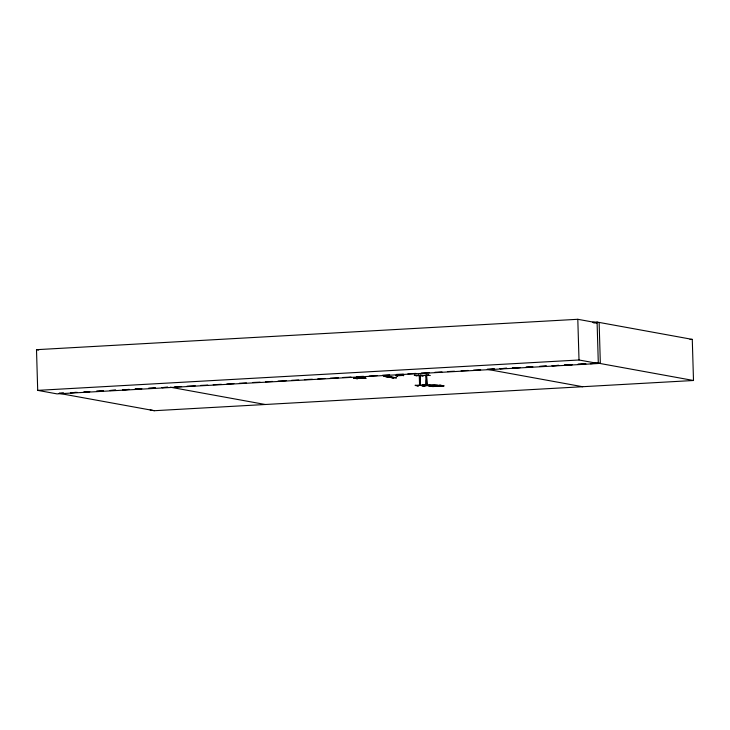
<?xml version="1.0" encoding="UTF-8"?>
<svg xmlns="http://www.w3.org/2000/svg" width="730" height="730" viewBox="0 0 730 730"><rect width="100%" height="100%" fill="white"/><g stroke="black" fill="none" stroke-linecap="round" stroke-linejoin="round"><path stroke-width="1.09" d="M395.587 375.521L397.631 375.923M397.357 375.977L395.633 375.603M393.324 377.957L383.953 376.297L393.89 377.93M390.167 376.817L396.472 377.912L385.476 376.196L389.674 376.762M389.446 376.872L390.112 376.826M363.659 377.948L355.884 378.277L363.494 377.903M357.061 378.77L353.639 378.003L357.59 378.624M384.08 376.187L384.555 376.26M384.199 376.288L388.168 376.844M402.422 375.476L396.746 375.795M592.559 322.304L597.085 322.049L598.317 363.504L57.013 393.881L37.704 390.368L36.5 349.679L577.804 319.293L597.104 322.815L593.709 322.998M690.014 339.505L692.277 339.386L693.5 380.494L582.604 386.717L487.266 369.344M37.704 390.368L579.009 359.99L598.317 363.504M70.491 392.731L77.27 392.357M84.059 391.974L89.708 391.654M115.723 390.194L110.066 390.513L115.678 390.185M141.73 388.734L134.94 389.117L141.711 388.734M155.298 387.977L148.509 388.36L155.289 387.977M174.543 386.891L181.588 386.553M187.053 386.188L195.239 385.787M200.695 385.431L207.749 385.084M213.206 384.728L221.391 384.318M226.857 383.962L233.901 383.615M239.367 383.259L246.412 382.912M253.009 382.493L260.053 382.146M265.519 381.79L272.564 381.443M278.03 381.087L286.206 380.677M291.671 380.321L298.716 379.974M304.401 379.655L312.367 379.217M317.824 378.852L324.877 378.514M330.334 378.149L338.519 377.748M343.063 377.492L351.03 377.045M356.486 376.68L363.54 376.342M369.225 376.023L377.182 375.576M382.648 375.211L389.692 374.873M396.29 374.444L403.334 374.107M407.887 373.851L415.845 373.404M421.31 373.048L429.495 372.638M434.952 372.282L441.997 371.935M447.463 371.579L454.507 371.232M461.104 370.813L468.158 370.466M473.615 370.11L480.659 369.763M506.711 368.303L499.922 368.687L506.72 368.303M520.28 367.546L512.36 367.984L520.298 367.546M532.717 366.843L525.928 367.226L532.754 366.852M546.286 366.086L539.506 366.46L546.332 366.086M558.724 365.383L551.944 365.766L558.779 365.392M572.293 364.626L564.381 365.064L572.356 364.635M577.95 364.306L584.73 363.923M590.387 363.604L598.299 363.166L693.5 380.494M353.639 378.03L354.287 377.994M401.71 375.229L403.772 375.631L401.482 375.229M428.483 375.193L416.584 375.731L414.366 375.238L422.834 375.293M365.931 378.268L361.879 377.565L365.931 378.268L365.392 378.186M427.889 375.019L430.298 375.53M421.52 375.612L428.592 375.193M420.015 384.026L420.498 385.112L419.513 385.066L419.476 384.053L420.042 384.016M419.905 384.126L420.471 384.099M426.347 379.764L426.065 385.349L426.037 384.327L427.023 384.372L427.05 385.394L426.302 375.147M415.215 385.139L418.272 385.951L417.943 385.632M425.636 385.203C418.007 384.427 427.032 385.02 425.325 385.559M429.14 385.002L431.895 385.814M424.495 385.905C426.028 386.362 420.58 385.723 422.086 385.394M432.58 386.562L444.114 385.915L440.017 385.166L428.483 385.814L432.78 386.526L443.676 385.915L439.816 385.212M150.161 409.95L154.377 410.707L582.686 386.717M59.103 393.351L63.629 393.105L59.176 393.37L154.377 410.707M70.418 392.722L76.075 392.402M83.996 391.964L89.653 391.645M578.014 364.316L585.934 363.878M590.461 363.622L600.334 363.065L599.138 322.715M597.085 322.049L692.277 339.386M420.507 375.092L421.402 375.257M414.366 375.329L416.584 375.731M437.626 385.257L434.158 384.619L426.393 385.057L429.851 385.686M388.533 377.045L393.945 377.93M425.617 385.221L422.588 384.719L425.626 385.522M420.498 385.112L419.777 375.996M421.776 385.75L424.823 386.234M415.224 385.476L418.272 385.951M36.5 349.679L38.644 350.071M170.218 387.192L265.419 404.52M355.829 378.286L357.536 378.651M577.804 319.293L579.009 359.99M430.061 385.495L423.099 385.915M426.694 375.22L426.995 385.394M425.818 375.174L426.119 385.349M423.491 384.883L416.538 385.303M420.179 376.069L420.443 385.112M419.759 378.359L419.933 385.148M419.294 376.023L419.567 385.066M418.345 375.257L418.883 375.257L418.345 375.257M103.277 390.897L96.497 391.271L103.231 390.888M129.292 389.437L122.503 389.811L129.265 389.428M167.736 387.274L162.078 387.594L167.736 387.274M494.274 369.006L487.485 369.38L494.274 369.006M420.526 375.43L423.254 375.932L420.498 375.412"/></g></svg>
